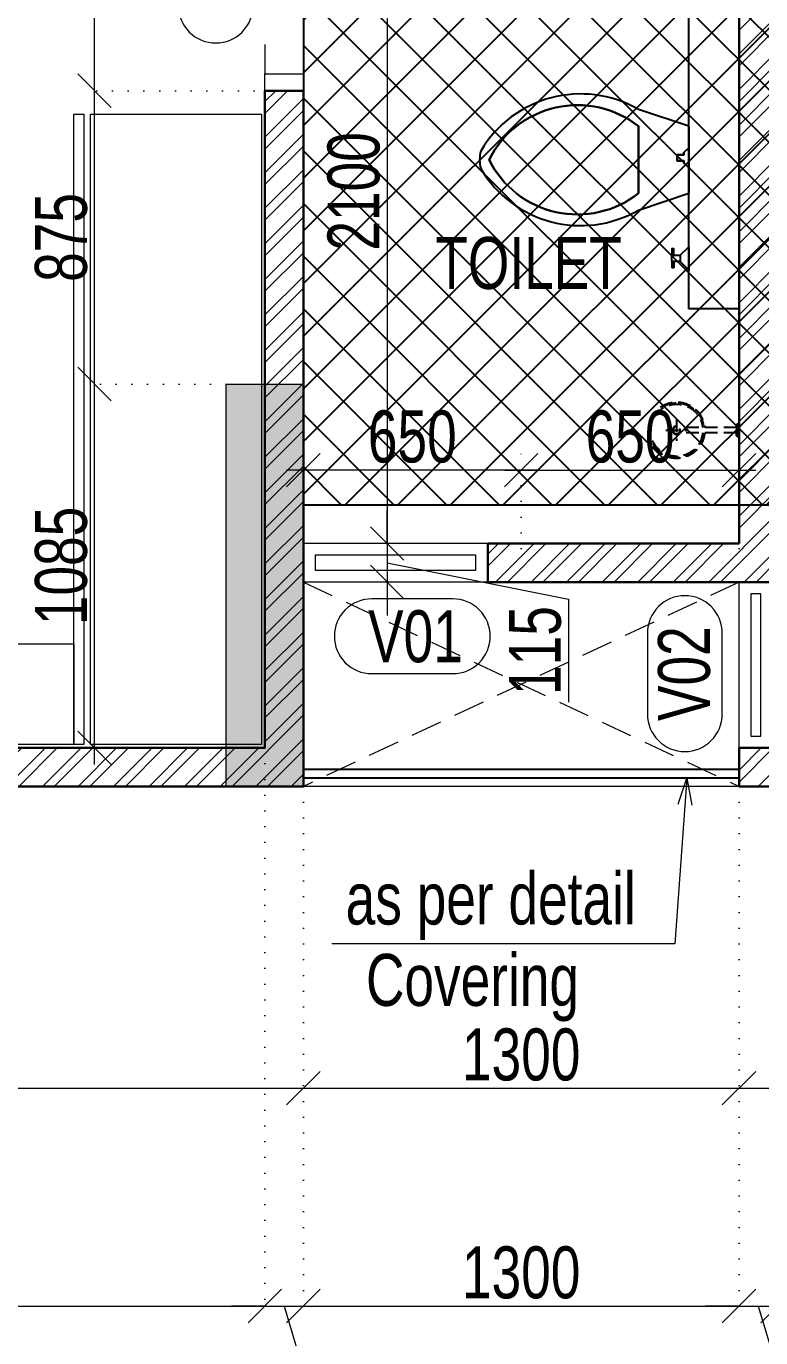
# Model space of a CAD drawing. Header units: inches. Extents: x 785882 to 928568, y 496782 to 576896.
# Drawn here: x 829065 to 831257, y 502695 to 506607 of the extents above; entities that cross this region are included whole.
import ezdxf
from ezdxf.enums import TextEntityAlignment as Align

# ---------------------------------------------------------------- set-up
doc = ezdxf.new("R2010")
doc.units = ezdxf.units.IN
doc.header["$LTSCALE"] = 750
doc.header["$MEASUREMENT"] = 0
for name, pattern in [('DOT', [0.25, 0, -0.25]), ('HIDDEN', [0.375, 0.25, -0.125]), ('HIDDEN2', [0.1875, 0.125, -0.0625])]:
    doc.linetypes.add(name, pattern=pattern)
for name, color, linetype, lineweight in [('COLUMN', 5, 'Continuous', 13), ('DIMENSION WORKING-MSA', 222, 'Continuous', 13), ('DOOR NO-MSA', 4, 'Continuous', 9), ('DOOR-MSA', 50, 'Continuous', 13), ('DOTTED LINE-MSA', 3, 'HIDDEN2', 13), ('ELE-04-MSA', 139, 'Continuous', 15), ('FURNITURE-MSA', 251, 'Continuous', 5), ('TEXT DETAIL-MSA', 212, 'Continuous', 13), ('TEXT ROOM NAME-MSA', 210, 'Continuous', 13), ('WALL HATCH-MSA', 251, 'Continuous', 9), ('WALL-MSA', 32, 'Continuous', 30), ('WINDOE NO-MAS', 4, 'Continuous', 9), ('WINDOW-MSA', 50, 'Continuous', 13)]:
    doc.layers.add(name, color=color, linetype=linetype, lineweight=lineweight)
for name, color, linetype in [('ELE-02-MSA', 4, 'Continuous'), ('HATCH-SUNK 300MM-MSA', 47, 'Continuous'), ('P.FIXTURE', 7, 'Continuous'), ('R.C.C HATCH-MSA', 250, 'Continuous')]:
    doc.layers.add(name, color=color, linetype=linetype)
doc.styles.add('125', font='swisscl.ttf', dxfattribs={"height": 125})
doc.styles.add('AR', font='swisscl.ttf')
doc.styles.add('ARIAL', font='swisscl.ttf', dxfattribs={"height": 360})
doc.styles.add('Arial-Reg+0.8Sc', font='swisscl.ttf')
doc.styles.add('MtXpl_Swis721_LtCn_B', font='swisscl.ttf')
doc.dimstyles.new('100 K.T', dxfattribs={"dimtxt": 360, "dimasz": 80, "dimexe": 0.18, "dimexo": 0.0625, "dimgap": 1, "dimtad": 1, "dimdec": 0, "dimzin": 0, "dimdsep": 46, "dimtxsty": 'ARIAL', "dimblk": 'DOT', "dimcen": 0.09, "dimse1": 1, "dimse2": 1, "dimclrd": 50, "dimclrt": 256, "dimadec": 0, "dimazin": 0, "dimtfac": 1, "dimtdec": 0, "dimtofl": 0, "dimtmove": 1, "dimatfit": 0, "dimfxl": 1, "dimtolj": 1, "dimtzin": 0, "dimlwd": -1, "dimarcsym": 0})
doc.dimstyles.new('WORKING DIM', dxfattribs={"dimtxt": 155, "dimasz": 100, "dimexe": 50, "dimexo": 0, "dimgap": 20, "dimtad": 1, "dimdec": 0, "dimzin": 0, "dimdsep": 46, "dimtxsty": 'AR', "dimblk": 'OBLIQUE', "dimcen": 0.09, "dimdle": 50, "dimclrd": 256, "dimclre": 250, "dimclrt": 256, "dimadec": 0, "dimazin": 0, "dimtfac": 1, "dimtdec": 0, "dimtofl": 0, "dimtmove": 1, "dimatfit": 0, "dimfxl": 1, "dimtolj": 1, "dimtzin": 0, "dimlwd": -1, "dimlwe": -1, "dimarcsym": 0})

# ---------------------------------------------------------------- blocks, each defined once
blk = doc.blocks.new('BLOCK-G & H TYPICAL COLOUMN')
at = {"layer": 'R.C.C HATCH-MSA'}
h = blk.add_hatch(color=256, dxfattribs=at)
h.dxf.hatch_style = 1
h.paths.add_polyline_path([(172697.62, -104207.75), (172688.57, -104207.75), (172688.57, -104255), (172697.62, -104255)])
h.paths.add_polyline_path([(172327.12, -104207.75), (172336.18, -104207.75), (172336.18, -104255), (172327.12, -104255)])
h.paths.add_polyline_path([(172819.88, -104207.75), (172819.88, -104216.81), (172867.12, -104216.81), (172867.12, -104207.75)])
h.paths.add_polyline_path([(172204.87, -104207.75), (172204.87, -104216.81), (172157.62, -104216.81), (172157.62, -104207.75)])
h.paths.add_polyline_path([(172561.18, -104240.06), (172552.12, -104240.06), (172552.12, -104287.31), (172561.18, -104287.31)])
h.paths.add_polyline_path([(172463.57, -104240.06), (172472.62, -104240.06), (172472.62, -104287.31), (172463.57, -104287.31)])
h.paths.add_polyline_path([(172177.87, -104422.2), (172177.87, -104431.25), (172130.62, -104431.25), (172130.62, -104422.2)])
h.paths.add_polyline_path([(172894.12, -104422.2), (172894.12, -104431.25), (172846.88, -104431.25), (172846.88, -104422.2)])
h.paths.add_polyline_path([(172336.12, -104486.75), (172336.12, -104495.81), (172288.87, -104495.81), (172288.87, -104486.75)])
h.paths.add_polyline_path([(172202.62, -104543.75), (172202.62, -104552.81), (172155.37, -104552.81), (172155.37, -104543.75)])
h.paths.add_polyline_path([(172822.13, -104543.75), (172822.13, -104552.81), (172869.37, -104552.81), (172869.37, -104543.75)])
h.paths.add_polyline_path([(172516.9, -104495.81), (172507.85, -104495.81), (172507.85, -104448.56), (172516.9, -104448.56)])
h.paths.add_polyline_path([(172697.62, -104104.25), (172688.57, -104104.25), (172688.57, -104057.01), (172697.62, -104057.01)])
h.paths.add_polyline_path([(172327.12, -104104.25), (172336.18, -104104.25), (172336.18, -104057.01), (172327.12, -104057.01)])
h.paths.add_polyline_path([(172819.88, -104104.25), (172819.88, -104095.2), (172867.12, -104095.2), (172867.12, -104104.25)])
h.paths.add_polyline_path([(172204.87, -104104.25), (172204.87, -104095.2), (172157.62, -104095.2), (172157.62, -104104.25)])
h.paths.add_polyline_path([(172561.18, -104071.94), (172552.12, -104071.94), (172552.12, -104024.7), (172561.18, -104024.7)])
h.paths.add_polyline_path([(172463.57, -104071.94), (172472.62, -104071.94), (172472.62, -104024.7), (172463.57, -104024.7)])
h.paths.add_polyline_path([(172177.87, -103889.81), (172177.87, -103880.75), (172130.62, -103880.75), (172130.62, -103889.81)])
h.paths.add_polyline_path([(172894.12, -103889.81), (172894.12, -103880.75), (172846.88, -103880.75), (172846.88, -103889.81)])
h.paths.add_polyline_path([(172336.12, -103825.25), (172336.12, -103816.2), (172288.87, -103816.2), (172288.87, -103825.25)])
h.paths.add_polyline_path([(172202.62, -103768.25), (172202.62, -103759.2), (172155.37, -103759.2), (172155.37, -103768.25)])
h.paths.add_polyline_path([(172822.13, -103768.25), (172822.13, -103759.2), (172869.37, -103759.2), (172869.37, -103768.25)])
h.paths.add_polyline_path([(172516.9, -103816.2), (172507.85, -103816.2), (172507.85, -103863.44), (172516.9, -103863.44)])
h.paths.add_polyline_path([(172548.37, -103699.31), (172548.37, -103690.25), (172595.62, -103690.25), (172595.62, -103699.31)])
h.paths.add_polyline_path([(172476.37, -103699.31), (172476.37, -103690.25), (172429.13, -103690.25), (172429.13, -103699.31)])
h.paths.add_polyline_path([(172726.82, -103612.31), (172726.82, -103603.25), (172774.06, -103603.25), (172774.06, -103612.31)])
h.paths.add_polyline_path([(172297.93, -103612.31), (172297.93, -103603.25), (172250.69, -103603.25), (172250.69, -103612.31)])
h.paths.add_polyline_path([(172920.37, -103523.81), (172920.37, -103514.75), (172857.56, -103514.75), (172857.56, -103523.81)])
h.paths.add_polyline_path([(172104.37, -103523.81), (172104.37, -103514.75), (172167.19, -103514.75), (172167.19, -103523.81)])
h.paths.add_polyline_path([(172476.37, -103492.94), (172467.32, -103492.94), (172467.32, -103445.7), (172476.37, -103445.7)])
h.paths.add_polyline_path([(172548.37, -103492.94), (172557.43, -103492.94), (172557.43, -103445.7), (172548.37, -103445.7)])
h.paths.add_polyline_path([(172663.43, -103454.75), (172759.5, -103454.75), (172759.5, -103349.7), (172663.43, -103349.7), (172663.43, -103358.75), (172750.44, -103358.75), (172750.44, -103445.7), (172663.43, -103445.7)])
h.paths.add_polyline_path([(172361.32, -103454.75), (172265.25, -103454.75), (172265.25, -103349.7), (172361.32, -103349.7), (172361.32, -103358.75), (172274.31, -103358.75), (172274.31, -103445.7), (172361.32, -103445.7)])
h.paths.add_polyline_path([(172428.37, -103358.75), (172419.32, -103358.75), (172419.32, -103311.51), (172428.37, -103311.51)])
h.paths.add_polyline_path([(172428.37, -103132.74), (172419.32, -103132.74), (172419.32, -103179.99), (172428.37, -103179.99)])
h.paths.add_polyline_path([(172151.62, -103286.75), (172151.62, -103277.7), (172104.37, -103277.7), (172104.37, -103286.75)])
h.paths.add_polyline_path([(172245.43, -103162.74), (172245.43, -103153.68), (172198.19, -103153.68), (172198.19, -103162.74)])
h.paths.add_polyline_path([(172428.37, -103021.25), (172419.32, -103021.25), (172419.32, -103068.5), (172428.37, -103068.5)])
h.paths.add_polyline_path([(172245.43, -102997.25), (172236.37, -102997.25), (172236.37, -103044.5), (172245.43, -103044.5)])
h.paths.add_polyline_path([(172104.37, -102997.25), (172104.37, -103006.31), (172151.62, -103006.31), (172151.62, -102997.25)])
h.paths.add_polyline_path([(172596.37, -103358.75), (172605.43, -103358.75), (172605.43, -103311.51), (172596.37, -103311.51)])
h.paths.add_polyline_path([(172596.37, -103132.74), (172605.43, -103132.74), (172605.43, -103179.99), (172596.37, -103179.99)])
h.paths.add_polyline_path([(172873.13, -103286.75), (172873.13, -103277.7), (172920.37, -103277.7), (172920.37, -103286.75)])
h.paths.add_polyline_path([(172779.32, -103162.74), (172779.32, -103153.68), (172826.56, -103153.68), (172826.56, -103162.74)])
h.paths.add_polyline_path([(172596.37, -103021.25), (172605.43, -103021.25), (172605.43, -103068.5), (172596.37, -103068.5)])
h.paths.add_polyline_path([(172779.32, -102997.25), (172788.37, -102997.25), (172788.37, -103044.5), (172779.32, -103044.5)])
h.paths.add_polyline_path([(172920.37, -102997.25), (172920.37, -103006.31), (172873.13, -103006.31), (172873.13, -102997.25)])
h.paths.add_polyline_path([(172548.37, -104612.7), (172548.37, -104621.75), (172595.62, -104621.75), (172595.62, -104612.7)])
h.paths.add_polyline_path([(172476.37, -104612.7), (172476.37, -104621.75), (172429.13, -104621.75), (172429.13, -104612.7)])
h.paths.add_polyline_path([(172297.93, -104699.7), (172297.93, -104708.75), (172250.69, -104708.75), (172250.69, -104699.7)])
h.paths.add_polyline_path([(172104.37, -104788.2), (172104.37, -104797.25), (172167.19, -104797.25), (172167.19, -104788.2)])
h.paths.add_polyline_path([(172726.82, -104699.7), (172726.82, -104708.75), (172774.06, -104708.75), (172774.06, -104699.7)])
h.paths.add_polyline_path([(172920.37, -104788.2), (172920.37, -104797.25), (172857.56, -104797.25), (172857.56, -104788.2)])
h.paths.add_polyline_path([(172476.37, -104819.06), (172467.32, -104819.06), (172467.32, -104866.31), (172476.37, -104866.31)])
h.paths.add_polyline_path([(172548.37, -104819.06), (172557.43, -104819.06), (172557.43, -104866.31), (172548.37, -104866.31)])
h.paths.add_polyline_path([(172663.43, -104857.25), (172759.5, -104857.25), (172759.5, -104962.31), (172663.43, -104962.31), (172663.43, -104953.25), (172750.44, -104953.25), (172750.44, -104866.31), (172663.43, -104866.31)])
h.paths.add_polyline_path([(172361.32, -104857.25), (172265.25, -104857.25), (172265.25, -104962.31), (172361.32, -104962.31), (172361.32, -104953.25), (172274.31, -104953.25), (172274.31, -104866.31), (172361.32, -104866.31)])
h.paths.add_polyline_path([(172428.37, -104953.25), (172419.32, -104953.25), (172419.32, -105000.5), (172428.37, -105000.5)])
h.paths.add_polyline_path([(172428.37, -105178.31), (172419.32, -105178.31), (172419.32, -105131.06), (172428.37, -105131.06)])
h.paths.add_polyline_path([(172151.62, -105025.25), (172151.62, -105034.31), (172104.37, -105034.31), (172104.37, -105025.25)])
h.paths.add_polyline_path([(172245.43, -105072.5), (172236.37, -105072.5), (172236.37, -105025.25), (172245.43, -105025.25)])
h.paths.add_polyline_path([(172428.37, -105290.75), (172419.32, -105290.75), (172419.32, -105243.51), (172428.37, -105243.51)])
h.paths.add_polyline_path([(172245.43, -105314.75), (172236.37, -105314.75), (172236.37, -105267.51), (172245.43, -105267.51)])
h.paths.add_polyline_path([(172104.37, -105277.35), (172113.43, -105277.35), (172113.43, -105314.75), (172104.37, -105314.75)])
h.paths.add_polyline_path([(172596.37, -104953.25), (172605.43, -104953.25), (172605.43, -105000.5), (172596.37, -105000.5)])
h.paths.add_polyline_path([(172596.37, -105178.31), (172605.43, -105178.31), (172605.43, -105131.06), (172596.37, -105131.06)])
h.paths.add_polyline_path([(172873.13, -105025.25), (172873.13, -105034.31), (172920.37, -105034.31), (172920.37, -105025.25)])
h.paths.add_polyline_path([(172788.37, -105025.25), (172779.32, -105025.25), (172779.32, -105072.5), (172788.37, -105072.5)])
h.paths.add_polyline_path([(172596.37, -105290.75), (172605.43, -105290.75), (172605.43, -105243.51), (172596.37, -105243.51)])
h.paths.add_polyline_path([(172779.32, -105314.75), (172788.37, -105314.75), (172788.37, -105267.51), (172779.32, -105267.51)])
h.paths.add_polyline_path([(172911.32, -105314.75), (172920.37, -105314.75), (172920.37, -105277.35), (172911.32, -105277.35)])
h.paths.add_polyline_path([(172688.63, -104486.75), (172688.63, -104495.81), (172735.87, -104495.81), (172735.87, -104486.75)])
h.paths.add_polyline_path([(172688.63, -103825.25), (172688.63, -103816.2), (172735.87, -103816.2), (172735.87, -103825.25)])
at = {"layer": 'COLUMN'}
blk.add_lwpolyline([(172245.43, -105314.75), (172236.37, -105314.75), (172236.37, -105267.51), (172245.43, -105267.51)], close=True, dxfattribs=at)
blk = doc.blocks.new('A$Ca69f7aba')
at = {"layer": 'WINDOW-MSA', "ltscale": 5000}
for points in [[(-750, 0), (-700, 0), (-700, -115), (-750, -115)], [(0, 0), (-50, 0), (-50, -115), (0, -115)], [(-50, -50), (-50, -700), (-80, -700), (-80, -50)]]:
    blk.add_lwpolyline(points, close=True, dxfattribs=at)
at = {"layer": 'WINDOW-MSA', "linetype": 'HIDDEN'}
blk.add_lwpolyline([(-50, 0), (-700, 0)], dxfattribs=at)
at = {"layer": 'WINDOW-MSA', "linetype": 'HIDDEN', "elevation": 0}
blk.add_lwpolyline([(-50, -115), (-700, -115)], dxfattribs=at)
blk = doc.blocks.new('SHOWE')
at = {"linetype": 'HIDDEN', "ltscale": 0.2}
for p, q in [((3964261.3, -1171717.9), (3964261.3, -1171674.7)), ((3964261.3, -1171674.7), (3964263.3, -1171674.7)), ((3964264.2, -1171676.3), (3964264.2, -1171716.3)), ((3964447.4, -1171664.5), (3964447.4, -1171728.1)), ((3964261.3, -1171717.9), (3964263.3, -1171717.9)), ((3964268.7, -1171680.5), (3964268.7, -1171696.3)), ((3964268.7, -1171688.6), (3964437.5, -1171688.6)), ((3964268.7, -1171712), (3964268.7, -1171696.3)), ((3964268.7, -1171704), (3964437.5, -1171704)), ((3964479.2, -1171696.3), (3964415.6, -1171696.3))]:
    blk.add_line(p, q, dxfattribs=at)
for radius in [12.5, 10.6]:
    blk.add_circle((3964447.4, -1171696.3), radius, dxfattribs=at)
for centre, radius, start, end in [((3964447.4, -1171696.3), 84.1, 185.2383, 174.7617), ((3964447.4, -1171696.3), 81.4, 185.4105, 174.5895), ((3964447.4, -1171696.3), 78, 185.6496, 174.3504), ((3964262.4, -1171676.3), 1.76, 358.0282, 62.0821), ((3964259.8, -1171685.3), 10.1, 28.3436, 64.2104), ((3964262.4, -1171716.3), 1.76, 297.9179, 1.9718), ((3964259.8, -1171707.2), 10.1, 295.7896, 331.6564)]:
    blk.add_arc(centre, radius, start, end, dxfattribs=at)
blk = doc.blocks.new('t4tgg34')
for points in [[(375405.3, -62759.1), (375390.8, -62744.6), (375390.8, -62738.4), (375370.8, -62738.4), (375370.8, -62719.7), (375390.8, -62719.7), (375390.8, -62713.4), (375405.3, -62699), (375405.3, -62635.1), (375255.5, -62585.2, 0.412342), (374784.6, -62708.9, 0.132891), (374784.6, -62761, 0.412336), (375255.5, -62884.7), (375405.3, -62834.8)], [(375255.5, -62834.8, -0.475238), (374809.5, -62734.9, -0.475243), (375255.5, -62635.1)]]:
    blk.add_lwpolyline(points, format="xyb", close=True)
blk.add_lwpolyline([(375255.5, -62834.8), (375255.5, -62635.1, 0.475243), (374809.5, -62734.9, 0.475238), (375255.5, -62834.8, 0.489246)], format="xyb")
blk.add_lwpolyline([(375405.3, -62635.1), (375405.3, -62699), (375390.8, -62713.4), (375390.8, -62719.7), (375370.8, -62719.7), (375370.8, -62738.4), (375390.8, -62738.4), (375390.8, -62744.6), (375405.3, -62759.1), (375405.3, -62699), (375405.3, -62834.8)])
blk = doc.blocks.new('9')
at = {"linetype": 'Continuous'}
for p, q in [((709869.5, -390414.7), (709869.5, -390433.8)), ((709875.9, -390414.7), (709875.9, -390433.8)), ((709875.9, -390433.8), (709869.5, -390433.8))]:
    blk.add_line(p, q, dxfattribs=at)
for points in [[(709875.9, -390395.7), (709875.9, -390376.6), (709869.5, -390376.6), (709869.5, -390395.7)], [(709894.9, -390395.7), (709920.3, -390370.3), (709920.3, -390440.1), (709894.9, -390414.7)]]:
    blk.add_lwpolyline(points, dxfattribs=at)
blk.add_lwpolyline([(709894.9, -390414.7), (709869.5, -390414.7), (709869.5, -390395.7), (709894.9, -390395.7)], close=True, dxfattribs=at)
blk = doc.blocks.new('_Oblique')
at = {"color": 0, "linetype": 'ByBlock', "lineweight": -2}
blk.add_line((-0.5, -0.5), (0.5, 0.5), dxfattribs=at)
blk = doc.blocks.new('*D52')
at = {"layer": 'Defpoints', "color": 0, "ltscale": 0.25, "transparency": 16777216}
for p in [(826309.5, 504339.5), (829892.3, 504339.5), (829892.3, 503439.5)]:
    blk.add_point(p, dxfattribs=at)
at = {"layer": 'DIMENSION WORKING-MSA', "color": 250, "linetype": 'DOT', "ltscale": 0.25, "transparency": 16777216}
for p, q in [((826309.5, 504339.5), (826309.5, 503389.5)), ((829892.3, 504339.5), (829892.3, 503389.5))]:
    blk.add_line(p, q, dxfattribs=at)
at = {"layer": 'DIMENSION WORKING-MSA', "ltscale": 0.25, "transparency": 16777216}
blk.add_line((826259.5, 503439.5), (829942.3, 503439.5), dxfattribs=at)
at = {"layer": 'DIMENSION WORKING-MSA', "ltscale": 0.25, "transparency": 16777216, "xscale": 100, "yscale": 100, "zscale": 100, "rotation": 180}
blk.add_blockref('_Oblique', (826309.5, 503439.5), dxfattribs=at)
at = {"layer": 'DIMENSION WORKING-MSA', "ltscale": 0.25, "transparency": 16777216, "xscale": 100, "yscale": 100, "zscale": 100}
blk.add_blockref('_Oblique', (829892.3, 503439.5), dxfattribs=at)
at = {"layer": 'DIMENSION WORKING-MSA', "ltscale": 0.25, "transparency": 16777216, "insert": (828100.9, 503538.9), "char_height": 155, "attachment_point": 5, "style": 'AR'}
blk.add_mtext('\\A1;3583', dxfattribs=at)
blk = doc.blocks.new('*D53')
at = {"layer": 'Defpoints', "color": 0, "ltscale": 0.25, "transparency": 16777216}
for p in [(829892.3, 504339.5), (831192.3, 504339.5), (831192.3, 503439.5)]:
    blk.add_point(p, dxfattribs=at)
at = {"layer": 'DIMENSION WORKING-MSA', "color": 250, "linetype": 'DOT', "ltscale": 0.25, "transparency": 16777216}
for p, q in [((829892.3, 504339.5), (829892.3, 503389.5)), ((831192.3, 504339.5), (831192.3, 503389.5))]:
    blk.add_line(p, q, dxfattribs=at)
at = {"layer": 'DIMENSION WORKING-MSA', "ltscale": 0.25, "transparency": 16777216}
blk.add_line((829842.3, 503439.5), (831242.3, 503439.5), dxfattribs=at)
at = {"layer": 'DIMENSION WORKING-MSA', "ltscale": 0.25, "transparency": 16777216, "xscale": 100, "yscale": 100, "zscale": 100, "rotation": 180}
blk.add_blockref('_Oblique', (829892.3, 503439.5), dxfattribs=at)
at = {"layer": 'DIMENSION WORKING-MSA', "ltscale": 0.25, "transparency": 16777216, "xscale": 100, "yscale": 100, "zscale": 100}
blk.add_blockref('_Oblique', (831192.3, 503439.5), dxfattribs=at)
at = {"layer": 'DIMENSION WORKING-MSA', "ltscale": 0.25, "transparency": 16777216, "insert": (830542.3, 503538.9), "char_height": 155, "attachment_point": 5, "style": 'AR'}
blk.add_mtext('\\A1;1300', dxfattribs=at)
blk = doc.blocks.new('*D54')
at = {"layer": 'Defpoints', "color": 0, "ltscale": 0.25, "transparency": 16777216}
for p in [(831192.3, 504339.5), (832709.1, 504339.5), (832709.1, 503439.5)]:
    blk.add_point(p, dxfattribs=at)
at = {"layer": 'DIMENSION WORKING-MSA', "color": 250, "linetype": 'DOT', "ltscale": 0.25, "transparency": 16777216}
for p, q in [((831192.3, 504339.5), (831192.3, 503389.5)), ((832709.1, 504339.5), (832709.1, 503389.5))]:
    blk.add_line(p, q, dxfattribs=at)
at = {"layer": 'DIMENSION WORKING-MSA', "ltscale": 0.25, "transparency": 16777216}
blk.add_line((831142.3, 503439.5), (832759.1, 503439.5), dxfattribs=at)
at = {"layer": 'DIMENSION WORKING-MSA', "ltscale": 0.25, "transparency": 16777216, "xscale": 100, "yscale": 100, "zscale": 100, "rotation": 180}
blk.add_blockref('_Oblique', (831192.3, 503439.5), dxfattribs=at)
at = {"layer": 'DIMENSION WORKING-MSA', "ltscale": 0.25, "transparency": 16777216, "xscale": 100, "yscale": 100, "zscale": 100}
blk.add_blockref('_Oblique', (832709.1, 503439.5), dxfattribs=at)
at = {"layer": 'DIMENSION WORKING-MSA', "ltscale": 0.25, "transparency": 16777216, "insert": (831950.7, 503538.5), "char_height": 155, "attachment_point": 5, "style": 'AR'}
blk.add_mtext('\\A1;1517', dxfattribs=at)
blk = doc.blocks.new('*D65')
at = {"layer": 'Defpoints', "color": 0, "ltscale": 0.25, "transparency": 16777216}
for p in [(826424.5, 504454.5), (829777.3, 504454.5, 0), (829777.3, 502789.5)]:
    blk.add_point(p, dxfattribs=at)
at = {"layer": 'DIMENSION WORKING-MSA', "color": 250, "linetype": 'DOT', "ltscale": 0.25, "transparency": 16777216}
for p, q in [((826424.5, 504454.5), (826424.5, 502739.5)), ((829777.3, 504454.5), (829777.3, 502739.5))]:
    blk.add_line(p, q, dxfattribs=at)
at = {"layer": 'DIMENSION WORKING-MSA', "ltscale": 0.25, "transparency": 16777216}
blk.add_line((826374.5, 502789.5), (829827.3, 502789.5), dxfattribs=at)
at = {"layer": 'DIMENSION WORKING-MSA', "ltscale": 0.25, "transparency": 16777216, "xscale": 100, "yscale": 100, "zscale": 100, "rotation": 180}
blk.add_blockref('_Oblique', (826424.5, 502789.5), dxfattribs=at)
at = {"layer": 'DIMENSION WORKING-MSA', "ltscale": 0.25, "transparency": 16777216, "xscale": 100, "yscale": 100, "zscale": 100}
blk.add_blockref('_Oblique', (829777.3, 502789.5), dxfattribs=at)
at = {"layer": 'DIMENSION WORKING-MSA', "ltscale": 0.25, "transparency": 16777216, "insert": (828100.9, 502888.9), "char_height": 155, "attachment_point": 5, "style": 'AR'}
blk.add_mtext('\\A1;3353', dxfattribs=at)
blk = doc.blocks.new('*D66')
at = {"layer": 'Defpoints', "color": 0, "ltscale": 0.25, "transparency": 16777216}
for p in [(829777.3, 504454.5, 0), (829892.3, 504339.5), (829892.3, 502789.5)]:
    blk.add_point(p, dxfattribs=at)
at = {"layer": 'DIMENSION WORKING-MSA', "color": 250, "linetype": 'DOT', "ltscale": 0.25, "transparency": 16777216}
for p, q in [((829777.3, 504454.5), (829777.3, 502739.5)), ((829892.3, 504339.5), (829892.3, 502739.5))]:
    blk.add_line(p, q, dxfattribs=at)
at = {"layer": 'DIMENSION WORKING-MSA', "ltscale": 0.25, "transparency": 16777216}
for p, q in [((829777.3, 502789.5), (829677.3, 502789.5)), ((829777.3, 502789.5), (829892.3, 502789.5)), ((829834.8, 502789.5), (829930, 502472.2)), ((829892.3, 502789.5), (829992.3, 502789.5)), ((829930, 502472.2), (830236.8, 502472.2))]:
    blk.add_line(p, q, dxfattribs=at)
at = {"layer": 'DIMENSION WORKING-MSA', "ltscale": 0.25, "transparency": 16777216, "xscale": 100, "yscale": 100, "zscale": 100}
blk.add_blockref('_Oblique', (829777.3, 502789.5), dxfattribs=at)
at = {"layer": 'DIMENSION WORKING-MSA', "ltscale": 0.25, "transparency": 16777216, "xscale": 100, "yscale": 100, "zscale": 100, "rotation": 180}
blk.add_blockref('_Oblique', (829892.3, 502789.5), dxfattribs=at)
at = {"layer": 'DIMENSION WORKING-MSA', "ltscale": 0.25, "transparency": 16777216, "insert": (830083.4, 502571.3), "char_height": 155, "attachment_point": 5, "style": 'AR'}
blk.add_mtext('\\A1;115', dxfattribs=at)
blk = doc.blocks.new('*D67')
at = {"layer": 'Defpoints', "color": 0, "ltscale": 0.25, "transparency": 16777216}
for p in [(829892.3, 504339.5), (831192.3, 504339.5), (831192.3, 502789.5)]:
    blk.add_point(p, dxfattribs=at)
at = {"layer": 'DIMENSION WORKING-MSA', "color": 250, "linetype": 'DOT', "ltscale": 0.25, "transparency": 16777216}
for p, q in [((829892.3, 504339.5), (829892.3, 502739.5)), ((831192.3, 504339.5), (831192.3, 502739.5))]:
    blk.add_line(p, q, dxfattribs=at)
at = {"layer": 'DIMENSION WORKING-MSA', "ltscale": 0.25, "transparency": 16777216}
blk.add_line((829842.3, 502789.5), (831242.3, 502789.5), dxfattribs=at)
at = {"layer": 'DIMENSION WORKING-MSA', "ltscale": 0.25, "transparency": 16777216, "xscale": 100, "yscale": 100, "zscale": 100, "rotation": 180}
blk.add_blockref('_Oblique', (829892.3, 502789.5), dxfattribs=at)
at = {"layer": 'DIMENSION WORKING-MSA', "ltscale": 0.25, "transparency": 16777216, "xscale": 100, "yscale": 100, "zscale": 100}
blk.add_blockref('_Oblique', (831192.3, 502789.5), dxfattribs=at)
at = {"layer": 'DIMENSION WORKING-MSA', "ltscale": 0.25, "transparency": 16777216, "insert": (830542.3, 502888.9), "char_height": 155, "attachment_point": 5, "style": 'AR'}
blk.add_mtext('\\A1;1300', dxfattribs=at)
blk = doc.blocks.new('*D68')
at = {"layer": 'Defpoints', "color": 0, "ltscale": 0.25, "transparency": 16777216}
for p in [(831307.3, 504454.5), (831192.3, 504339.5), (831307.3, 502789.5)]:
    blk.add_point(p, dxfattribs=at)
at = {"layer": 'DIMENSION WORKING-MSA', "color": 250, "linetype": 'DOT', "ltscale": 0.25, "transparency": 16777216}
for p, q in [((831307.3, 504454.5), (831307.3, 502739.5)), ((831192.3, 504339.5), (831192.3, 502739.5))]:
    blk.add_line(p, q, dxfattribs=at)
at = {"layer": 'DIMENSION WORKING-MSA', "ltscale": 0.25, "transparency": 16777216}
for p, q in [((831192.3, 502789.5), (831092.3, 502789.5)), ((831192.3, 502789.5), (831307.3, 502789.5)), ((831249.8, 502789.5), (831345, 502472.2)), ((831307.3, 502789.5), (831407.3, 502789.5)), ((831345, 502472.2), (831651.8, 502472.2))]:
    blk.add_line(p, q, dxfattribs=at)
at = {"layer": 'DIMENSION WORKING-MSA', "ltscale": 0.25, "transparency": 16777216, "xscale": 100, "yscale": 100, "zscale": 100}
blk.add_blockref('_Oblique', (831192.3, 502789.5), dxfattribs=at)
at = {"layer": 'DIMENSION WORKING-MSA', "ltscale": 0.25, "transparency": 16777216, "xscale": 100, "yscale": 100, "zscale": 100, "rotation": 180}
blk.add_blockref('_Oblique', (831307.3, 502789.5), dxfattribs=at)
at = {"layer": 'DIMENSION WORKING-MSA', "ltscale": 0.25, "transparency": 16777216, "insert": (831498.4, 502571.3), "char_height": 155, "attachment_point": 5, "style": 'AR'}
blk.add_mtext('\\A1;115', dxfattribs=at)
blk = doc.blocks.new('*D83')
at = {"layer": 'Defpoints', "color": 0, "ltscale": 0.25, "transparency": 16777216}
for p in [(826309.5, 504339.5), (847035.9, 504339.5), (847035.9, 502139.5)]:
    blk.add_point(p, dxfattribs=at)
at = {"layer": 'DIMENSION WORKING-MSA', "color": 250, "linetype": 'DOT', "ltscale": 0.25, "transparency": 16777216}
for p, q in [((826309.5, 504339.5), (826309.5, 502089.5)), ((847035.9, 504339.5), (847035.9, 502089.5))]:
    blk.add_line(p, q, dxfattribs=at)
at = {"layer": 'DIMENSION WORKING-MSA', "ltscale": 0.25, "transparency": 16777216}
blk.add_line((826259.5, 502139.5), (847085.9, 502139.5), dxfattribs=at)
at = {"layer": 'DIMENSION WORKING-MSA', "ltscale": 0.25, "transparency": 16777216, "xscale": 100, "yscale": 100, "zscale": 100, "rotation": 180}
blk.add_blockref('_Oblique', (826309.5, 502139.5), dxfattribs=at)
at = {"layer": 'DIMENSION WORKING-MSA', "ltscale": 0.25, "transparency": 16777216, "xscale": 100, "yscale": 100, "zscale": 100}
blk.add_blockref('_Oblique', (847035.9, 502139.5), dxfattribs=at)
at = {"layer": 'DIMENSION WORKING-MSA', "ltscale": 0.25, "transparency": 16777216, "insert": (836672.7, 502238.8), "char_height": 155, "attachment_point": 5, "style": 'AR'}
blk.add_mtext('\\A1;20726', dxfattribs=at)
blk = doc.blocks.new('Win-Tag-03')
blk.add_lwpolyline([(-130, 120), (130, 120, -0.414214), (250, 0), (250, 0, -0.414214), (130, -120), (-130, -120, -0.414214), (-250, 0), (-250, 0, -0.414214)], format="xyb", close=True)
blk = doc.blocks.new('*D1017')
at = {"layer": 'Defpoints', "color": 0, "ltscale": 0.25, "transparency": 16777216}
for p in [(829269.1, 505539.5), (829662.3, 505539.5), (829269.1, 504454.5, 0)]:
    blk.add_point(p, dxfattribs=at)
at = {"layer": 'DIMENSION WORKING-MSA', "ltscale": 0.25, "transparency": 16777216}
blk.add_line((829269.1, 504404.5), (829269.1, 505589.5), dxfattribs=at)
at = {"layer": 'DIMENSION WORKING-MSA', "color": 250, "linetype": 'DOT', "ltscale": 0.25, "transparency": 16777216}
for p, q in [((829662.3, 505539.5), (829219.1, 505539.5)), ((829269.1, 504454.5), (829319.1, 504454.5))]:
    blk.add_line(p, q, dxfattribs=at)
at = {"layer": 'DIMENSION WORKING-MSA', "ltscale": 0.25, "transparency": 16777216, "xscale": 100, "yscale": 100, "zscale": 100}
for p, rotation in [((829269.1, 505539.5), 90), ((829269.1, 504454.5), 270)]:
    blk.add_blockref('_Oblique', p, dxfattribs=dict(at, rotation=rotation))
at = {"layer": 'DIMENSION WORKING-MSA', "ltscale": 0.25, "transparency": 16777216, "insert": (829169.7, 504997), "char_height": 155, "attachment_point": 5, "rotation": 90, "style": 'AR'}
blk.add_mtext('\\A1;1085', dxfattribs=at)
blk = doc.blocks.new('*D1011')
at = {"layer": 'Defpoints', "color": 0, "ltscale": 0.25, "transparency": 16777216}
for p in [(829269.1, 506414.5), (829792.3, 506414.5), (829662.3, 505539.5)]:
    blk.add_point(p, dxfattribs=at)
at = {"layer": 'DIMENSION WORKING-MSA', "ltscale": 0.25, "transparency": 16777216}
blk.add_line((829269.1, 505489.5), (829269.1, 506464.5), dxfattribs=at)
at = {"layer": 'DIMENSION WORKING-MSA', "color": 250, "linetype": 'DOT', "ltscale": 0.25, "transparency": 16777216}
for p, q in [((829792.3, 506414.5), (829219.1, 506414.5)), ((829662.3, 505539.5), (829219.1, 505539.5))]:
    blk.add_line(p, q, dxfattribs=at)
at = {"layer": 'DIMENSION WORKING-MSA', "ltscale": 0.25, "transparency": 16777216, "xscale": 100, "yscale": 100, "zscale": 100}
for p, rotation in [((829269.1, 506414.5), 90), ((829269.1, 505539.5), 270)]:
    blk.add_blockref('_Oblique', p, dxfattribs=dict(at, rotation=rotation))
at = {"layer": 'DIMENSION WORKING-MSA', "ltscale": 0.25, "transparency": 16777216, "insert": (829169.7, 505977), "char_height": 155, "attachment_point": 5, "rotation": 90, "style": 'AR'}
blk.add_mtext('\\A1;875', dxfattribs=at)
blk = doc.blocks.new('*D1012')
at = {"layer": 'Defpoints', "color": 0, "ltscale": 0.25, "transparency": 16777216}
for p in [(829269.1, 507164.5), (829777.3, 507164.5, 0), (829792.3, 506414.5)]:
    blk.add_point(p, dxfattribs=at)
at = {"layer": 'DIMENSION WORKING-MSA', "ltscale": 0.25, "transparency": 16777216}
blk.add_line((829269.1, 506364.5), (829269.1, 507214.5), dxfattribs=at)
at = {"layer": 'DIMENSION WORKING-MSA', "color": 250, "linetype": 'DOT', "ltscale": 0.25, "transparency": 16777216}
for p, q in [((829777.3, 507164.5), (829219.1, 507164.5)), ((829792.3, 506414.5), (829219.1, 506414.5))]:
    blk.add_line(p, q, dxfattribs=at)
at = {"layer": 'DIMENSION WORKING-MSA', "ltscale": 0.25, "transparency": 16777216, "xscale": 100, "yscale": 100, "zscale": 100}
for p, rotation in [((829269.1, 507164.5), 90), ((829269.1, 506414.5), 270)]:
    blk.add_blockref('_Oblique', p, dxfattribs=dict(at, rotation=rotation))
at = {"layer": 'DIMENSION WORKING-MSA', "ltscale": 0.25, "transparency": 16777216, "insert": (829169.7, 506789.5), "char_height": 155, "attachment_point": 5, "rotation": 90, "style": 'AR'}
blk.add_mtext('\\A1;750', dxfattribs=at)
blk = doc.blocks.new('*D1183')
at = {"layer": 'Defpoints', "color": 0, "ltscale": 0.25, "transparency": 16777216}
for p in [(830142.3, 507164.5), (830142.3, 505064.1), (830142.3, 505064.1)]:
    blk.add_point(p, dxfattribs=at)
at = {"layer": 'DIMENSION WORKING-MSA', "ltscale": 0.25, "transparency": 16777216}
blk.add_line((830142.3, 507214.5), (830142.3, 505014.1), dxfattribs=at)
at = {"layer": 'DIMENSION WORKING-MSA', "color": 250, "linetype": 'DOT', "ltscale": 0.25, "transparency": 16777216}
for p, q in [((830142.3, 507164.5), (830192.3, 507164.5)), ((830142.3, 505064.1), (830192.3, 505064.1))]:
    blk.add_line(p, q, dxfattribs=at)
at = {"layer": 'DIMENSION WORKING-MSA', "ltscale": 0.25, "transparency": 16777216, "xscale": 100, "yscale": 100, "zscale": 100}
for p, rotation in [((830142.3, 507164.5), 90), ((830142.3, 505064.1), 270)]:
    blk.add_blockref('_Oblique', p, dxfattribs=dict(at, rotation=rotation))
at = {"layer": 'DIMENSION WORKING-MSA', "ltscale": 0.25, "transparency": 16777216, "insert": (830042.9, 506114.3), "char_height": 155, "attachment_point": 5, "rotation": 90, "style": 'AR'}
blk.add_mtext('\\A1;2100', dxfattribs=at)
blk = doc.blocks.new('*D1172')
at = {"layer": 'Defpoints', "color": 0, "ltscale": 0.25, "transparency": 16777216}
for p in [(829892.3, 505282.9), (829892.3, 505049.1), (830542.3, 505049.1)]:
    blk.add_point(p, dxfattribs=at)
at = {"layer": 'DIMENSION WORKING-MSA', "color": 250, "linetype": 'DOT', "ltscale": 0.25, "transparency": 16777216}
for p, q in [((829892.3, 505049.1), (829892.3, 505332.9)), ((830542.3, 505049.1), (830542.3, 505332.9))]:
    blk.add_line(p, q, dxfattribs=at)
at = {"layer": 'DIMENSION WORKING-MSA', "ltscale": 0.25, "transparency": 16777216}
blk.add_line((830592.3, 505282.9), (829842.3, 505282.9), dxfattribs=at)
at = {"layer": 'DIMENSION WORKING-MSA', "ltscale": 0.25, "transparency": 16777216, "xscale": 100, "yscale": 100, "zscale": 100, "rotation": 180}
blk.add_blockref('_Oblique', (829892.3, 505282.9), dxfattribs=at)
at = {"layer": 'DIMENSION WORKING-MSA', "ltscale": 0.25, "transparency": 16777216, "xscale": 100, "yscale": 100, "zscale": 100}
blk.add_blockref('_Oblique', (830542.3, 505282.9), dxfattribs=at)
at = {"layer": 'DIMENSION WORKING-MSA', "ltscale": 0.25, "transparency": 16777216, "insert": (830217.3, 505382.2), "char_height": 155, "attachment_point": 5, "style": 'AR'}
blk.add_mtext('\\A1;650', dxfattribs=at)
blk = doc.blocks.new('*D1173')
at = {"layer": 'Defpoints', "color": 0, "ltscale": 0.25, "transparency": 16777216}
for p in [(831192.3, 505282.9), (830542.3, 505049.1), (831192.3, 505049.1)]:
    blk.add_point(p, dxfattribs=at)
at = {"layer": 'DIMENSION WORKING-MSA', "color": 250, "linetype": 'DOT', "ltscale": 0.25, "transparency": 16777216}
for p, q in [((830542.3, 505049.1), (830542.3, 505332.9)), ((831192.3, 505049.1), (831192.3, 505332.9))]:
    blk.add_line(p, q, dxfattribs=at)
at = {"layer": 'DIMENSION WORKING-MSA', "ltscale": 0.25, "transparency": 16777216}
blk.add_line((830492.3, 505282.9), (831242.3, 505282.9), dxfattribs=at)
at = {"layer": 'DIMENSION WORKING-MSA', "ltscale": 0.25, "transparency": 16777216, "xscale": 100, "yscale": 100, "zscale": 100, "rotation": 180}
blk.add_blockref('_Oblique', (830542.3, 505282.9), dxfattribs=at)
at = {"layer": 'DIMENSION WORKING-MSA', "ltscale": 0.25, "transparency": 16777216, "xscale": 100, "yscale": 100, "zscale": 100}
blk.add_blockref('_Oblique', (831192.3, 505282.9), dxfattribs=at)
at = {"layer": 'DIMENSION WORKING-MSA', "ltscale": 0.25, "transparency": 16777216, "insert": (830867.3, 505382.2), "char_height": 155, "attachment_point": 5, "style": 'AR'}
blk.add_mtext('\\A1;650', dxfattribs=at)
blk = doc.blocks.new('_Dot')
at = {"linetype": 'ByBlock', "lineweight": -2}
blk.add_line((-0.5, 0), (-1, 0), dxfattribs=at)
at = {"linetype": 'ByBlock', "const_width": 0.5}
blk.add_lwpolyline([(-0.25, 0, 1), (0.25, 0, 1)], format="xyb", close=True, dxfattribs=at)
blk = doc.blocks.new('A$C59c041b7')
at = {"layer": 'HATCH-SUNK 300MM-MSA', "transparency": 33554559}
h = blk.add_hatch(dxfattribs=at)
h.set_pattern_fill('ANSI37', color=256, scale=35)
h.set_pattern_definition([(45, (0, 0), (-78.57724, 78.57724), []), (135, (0, 0), (-78.57724, -78.57724), [])])
h.paths.add_polyline_path([(7999.6, -56169.5), (3582.8, -56169.5), (3582.8, -58024.9), (7999.6, -58024.9)])
at = {"layer": 'HATCH-SUNK 300MM-MSA'}
blk.add_lwpolyline([(7999.6, -56169.5), (3582.8, -56169.5), (3582.8, -58024.9), (7999.6, -58024.9)], close=True, dxfattribs=at)
blk = doc.blocks.new('A$Caebde61c')
at = {"layer": 'FURNITURE-MSA'}
for points in [[(2927.8, -56859.7), (2927.8, -58739.5), (2897.8, -58739.5), (2897.8, -56859.7)], [(3457.8, -56859.7), (3457.8, -58739.5), (2947.8, -58739.5), (2947.8, -56859.7)], [(647.8, -58639.5), (2347.8, -58639.5), (2347.8, -58439.5), (2897.8, -58439.5), (2897.8, -58739.5), (125, -58739.5), (125, -58439.5), (647.8, -58439.5)]]:
    blk.add_lwpolyline(points, close=True, dxfattribs=at)
blk = doc.blocks.new('*D1210')
at = {"layer": 'Defpoints', "color": 0, "ltscale": 0.25, "transparency": 16777216}
for p in [(830142.3, 505064.1), (830142.3, 504949.1), (830142.3, 504949.1)]:
    blk.add_point(p, dxfattribs=at)
at = {"layer": 'DIMENSION WORKING-MSA', "ltscale": 0.25, "transparency": 16777216}
for p, q in [((830142.3, 505064.1), (830142.3, 505164.1)), ((830142.3, 505064.1), (830142.3, 504949.1)), ((830142.3, 505006.6), (830683.2, 504898.1)), ((830142.3, 504949.1), (830142.3, 504849.1)), ((830683.2, 504898.1), (830683.2, 504591.2))]:
    blk.add_line(p, q, dxfattribs=at)
at = {"layer": 'DIMENSION WORKING-MSA', "color": 250, "linetype": 'DOT', "ltscale": 0.25, "transparency": 16777216}
for p, q in [((830142.3, 505064.1), (830192.3, 505064.1)), ((830142.3, 504949.1), (830192.3, 504949.1))]:
    blk.add_line(p, q, dxfattribs=at)
at = {"layer": 'DIMENSION WORKING-MSA', "ltscale": 0.25, "transparency": 16777216, "xscale": 100, "yscale": 100, "zscale": 100}
for p, rotation in [((830142.3, 505064.1), 270), ((830142.3, 504949.1), 90)]:
    blk.add_blockref('_Oblique', p, dxfattribs=dict(at, rotation=rotation))
at = {"layer": 'DIMENSION WORKING-MSA', "ltscale": 0.25, "transparency": 16777216, "insert": (830584.1, 504744.7), "char_height": 155, "attachment_point": 5, "rotation": 90, "style": 'AR'}
blk.add_mtext('\\A1;115', dxfattribs=at)

msp = doc.modelspace()

# ---------------------------------------------------------------- hatches: boundary and pattern name
at = {"layer": 'WALL HATCH-MSA'}
h = msp.add_hatch(dxfattribs=at)
h.set_pattern_fill('ANSI32', color=256, scale=200)
h.paths.add_polyline_path([(831192.3, 507164.5), (831192.3, 505064.1), (830442.3, 505064.1), (830442.3, 504949.1), (831307.3, 504949.1), (831307.3, 507279.1), (829892.3, 507279.1), (829892.3, 507527.8), (829777.3, 507527.8), (829777.3, 507164.5)])
h = msp.add_hatch(dxfattribs=at)
h.set_pattern_fill('ANSI32', color=256, scale=200)
h.set_pattern_definition([(45, (15, 0), (-53.0330086, 53.0330086), []), (45, (50.355, 0), (-53.0330086, 53.0330086), [])])
h.paths.add_polyline_path([(832057.3, 506664.5), (832057.3, 506549.5), (832594.1, 506549.5), (832594.1, 504454.5), (831192.3, 504454.5), (831192.3, 504339.5), (832709.1, 504339.5), (832709.1, 506664.5)])
h = msp.add_hatch(dxfattribs=at)
h.set_pattern_fill('ANSI32', color=256, scale=200)
h.paths.add_polyline_path([(829892.3, 504339.5), (829892.3, 506414.5), (829777.3, 506414.5), (829777.3, 504454.5), (826424.5, 504454.5), (826424.5, 505539.5), (826309.5, 505539.5), (826309.5, 504339.5)])

# ---------------------------------------------------------------- linework, layer by layer
at = {"layer": 'Defpoints', "color": 1, "lineweight": 0}
for points in [[(849185.9, 564754), (824159.5, 564754), (824159.5, 502789.5), (849185.9, 502789.5)], [(848535.9, 564104), (824809.5, 564104), (824809.5, 503439.5), (848535.9, 503439.5)]]:
    msp.add_lwpolyline(points, close=True, dxfattribs=at)
at = {"layer": 'DOTTED LINE-MSA'}
for p, q in [((831192.3, 504949.1), (829892.3, 504339.5)), ((829892.3, 504949.1), (831192.3, 504339.5))]:
    msp.add_line(p, q, dxfattribs=at)
at = {"layer": 'ELE-02-MSA'}
for p, q in [((831192.3, 504389.5), (829892.3, 504389.5)), ((831192.3, 504364.5), (829892.3, 504364.5))]:
    msp.add_line(p, q, dxfattribs=at)
at = {"layer": 'ELE-04-MSA'}
msp.add_line((831192.3, 504339.5), (829892.3, 504339.5), dxfattribs=at)
at = {"layer": 'P.FIXTURE'}
msp.add_lwpolyline([(831042.3, 505764.4), (831042.3, 506664.5), (831192.3, 506664.5), (831192.3, 505764.4)], close=True, dxfattribs=at)
at = {"layer": 'WALL-MSA'}
for p, q in [((831192.3, 507164.5), (831192.3, 505064.1)), ((829892.3, 506414.5, 0), (829777.3, 506414.5, 0)), ((829777.3, 506414.5, 0), (829777.3, 504454.5, 0)), ((829892.3, 506414.5, 0), (829892.3, 504339.5)), ((831192.3, 505064.1), (830442.3, 505064.1)), ((830442.3, 505064.1), (830442.3, 504949.1)), ((831307.3, 504949.1), (830442.3, 504949.1)), ((829777.3, 504454.5, 0), (826424.5, 504454.5)), ((832594.1, 504454.5), (831192.3, 504454.5)), ((831192.3, 504454.5), (831192.3, 504339.5)), ((829892.3, 504339.5), (826309.5, 504339.5)), ((832709.1, 504339.5), (831192.3, 504339.5))]:
    msp.add_line(p, q, dxfattribs=at)
at = {"layer": 'WINDOW-MSA'}
for p, q in [((830442.3, 505064.1), (829892.3, 505064.1)), ((830442.3, 504949.1), (829892.3, 504949.1)), ((831192.3, 504454.5), (831192.3, 504949.1))]:
    msp.add_line(p, q, dxfattribs=at)
for points in [[(829927.3, 505029.1), (829927.3, 504984.1), (830407.3, 504984.1), (830407.3, 505029.1)], [(831227.3, 504914.1), (831227.3, 504489.5), (831257.3, 504489.5), (831257.3, 504914.1)]]:
    msp.add_lwpolyline(points, close=True, dxfattribs=at)

# ---------------------------------------------------------------- block references
at = {"layer": 'COLUMN', "xscale": 25.4, "yscale": 25.4, "zscale": 25.4}
msp.add_blockref('BLOCK-G & H TYPICAL COLOUMN', (-3545141.6, 3179334.2), dxfattribs=at)
at = {"layer": 'DOOR NO-MSA', "xscale": -0.9300595238095237, "yscale": 0.9300595238095237, "zscale": 0.9300595238095237, "rotation": 270.0000000000001}
msp.add_blockref('Win-Tag-03', (829630.7, 506789.5, 0), dxfattribs=at)
at = {"layer": 'DOOR-MSA', "rotation": 90.00000000000001}
msp.add_blockref('A$Ca69f7aba', (829777.3, 507164.5, 0), dxfattribs=at)
at = {"layer": 'FURNITURE-MSA'}
msp.add_blockref('A$Caebde61c', (826309.5, 563204), dxfattribs=at)
at = {"layer": 'HATCH-SUNK 300MM-MSA'}
msp.add_blockref('A$C59c041b7', (826309.5, 563204), dxfattribs=at)
at = {"layer": 'P.FIXTURE'}
msp.add_blockref('t4tgg34', (455637.1, 568943.5, 0), dxfattribs=at)
at = {"layer": 'P.FIXTURE', "color": 1}
msp.add_blockref('9', (121121.9, 896319.7, 0), dxfattribs=at)
at = {"layer": 'P.FIXTURE', "lineweight": 30, "xscale": -1}
msp.add_blockref('SHOWE', (4795453.5, 1677098.2), dxfattribs=at)
at = {"layer": 'WINDOE NO-MAS', "xscale": -0.9300595238095237, "yscale": 0.9300595238095237, "zscale": 0.9300595238095237}
msp.add_blockref('Win-Tag-03', (830217.3, 504787.4), dxfattribs=at)
at = {"layer": 'WINDOE NO-MAS', "xscale": -0.9300595238095237, "yscale": 0.9300595238095237, "zscale": 0.9300595238095237, "rotation": 270.0000000000001}
msp.add_blockref('Win-Tag-03', (831030.7, 504675.8), dxfattribs=at)

# ---------------------------------------------------------------- texts
at = {"layer": 'TEXT DETAIL-MSA', "style": '125'}
for s, p in [('as per detail', (830451.3, 504005.1)), ('Covering ', (830419.1, 503762.3))]:
    msp.add_text(s, height=155, dxfattribs=at).set_placement(p, align=Align.MIDDLE_CENTER)
at = {"layer": 'TEXT ROOM NAME-MSA', "lineweight": 0, "style": 'MtXpl_Swis721_LtCn_B'}
msp.add_text('TOILET', height=155, dxfattribs=at).set_placement((830286.2, 505823.4))
at = {"layer": 'WINDOE NO-MAS', "style": 'Arial-Reg+0.8Sc'}
msp.add_text('V01', height=155, dxfattribs=at).set_placement((830226.7, 504787.4), align=Align.MIDDLE_CENTER)
msp.add_text('V02', height=155, rotation=90, dxfattribs=at).set_placement((831028.1, 504675.8), align=Align.MIDDLE_CENTER)

# ---------------------------------------------------------------- dimensions: what is measured, and where the dimension line sits
at = {"layer": 'DIMENSION WORKING-MSA', "ltscale": 0.25}
for base, p1, p2, picture, middle in [((829269.1, 507164.5), (829792.3, 506414.5), (829777.3, 507164.5, 0), '*D1012', (829169.7, 506789.5)), ((830142.3, 505064.1), (830142.3, 507164.5), (830142.3, 505064.1), '*D1183', (830042.9, 506114.3)), ((829269.1, 506414.5), (829662.3, 505539.5), (829792.3, 506414.5), '*D1011', (829169.7, 505977)), ((829269.1, 505539.5), (829269.1, 504454.5, 0), (829662.3, 505539.5), '*D1017', (829169.7, 504997))]:
    dim = msp.add_linear_dim(base=base, p1=p1, p2=p2, angle=270, dimstyle='WORKING DIM', dxfattribs=at)
    dim.commit()
    dim.dimension.update_dxf_attribs({"geometry": picture, "text_midpoint": middle})
for base, p1, p2, picture, middle in [((829892.3, 505282.9), (830542.3, 505049.1), (829892.3, 505049.1), '*D1172', (830217.3, 505382.2)), ((831192.3, 505282.9), (830542.3, 505049.1), (831192.3, 505049.1), '*D1173', (830867.3, 505382.2)), ((829777.3, 502789.5), (826424.5, 504454.5), (829777.3, 504454.5, 0), '*D65', (828100.9, 502888.9)), ((829892.3, 502789.5), (829777.3, 504454.5, 0), (829892.3, 504339.5), '*D66', (829950, 502571.3)), ((831307.3, 502789.5), (831192.3, 504339.5), (831307.3, 504454.5), '*D68', (831365, 502571.3)), ((829892.3, 503439.5), (826309.5, 504339.5), (829892.3, 504339.5), '*D52', (828100.9, 503538.9)), ((847035.9, 502139.5), (826309.5, 504339.5), (847035.9, 504339.5), '*D83', (836672.7, 502238.8)), ((831192.3, 503439.5), (829892.3, 504339.5), (831192.3, 504339.5), '*D53', (830542.3, 503538.9)), ((831192.3, 502789.5), (829892.3, 504339.5), (831192.3, 504339.5), '*D67', (830542.3, 502888.9)), ((832709.1, 503439.5), (831192.3, 504339.5), (832709.1, 504339.5), '*D54', (831950.7, 503538.5))]:
    dim = msp.add_linear_dim(base=base, p1=p1, p2=p2, dimstyle='WORKING DIM', dxfattribs=at)
    dim.commit()
    dim.dimension.update_dxf_attribs({"geometry": picture, "text_midpoint": middle})
dim = msp.add_linear_dim(base=(830142.3, 504949.1), p1=(830142.3, 505064.1), p2=(830142.3, 504949.1), angle=90, dimstyle='WORKING DIM', dxfattribs=at)
dim.commit()
dim.dimension.update_dxf_attribs({"geometry": '*D1210', "text_midpoint": (830683.2, 504878.1), "dimtype": 160})

# ---------------------------------------------------------------- leaders
at = {"layer": 'TEXT DETAIL-MSA'}
msp.add_leader([(831037.1, 504364.5), (831001, 503869.4), (829977.3, 503869.4)], dimstyle='100 K.T', override={"dimgap": 1, "dimtad": 0, "dimclrd": 256, "dimldrblk": 'Open30'}, dxfattribs=at)

doc.saveas('drawing.dxf')
